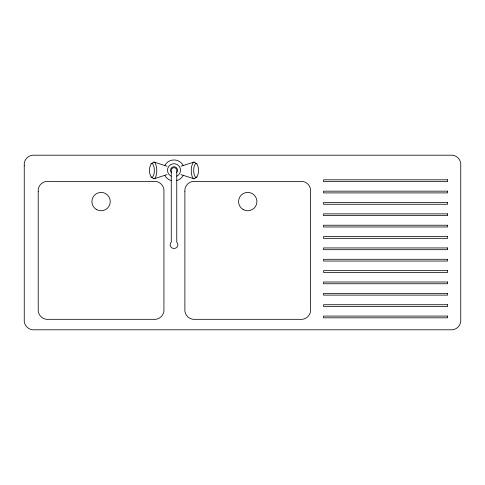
<?xml version="1.0" encoding="UTF-8"?>
<svg xmlns="http://www.w3.org/2000/svg" width="485" height="485" viewBox="0 0 485 485"><rect width="100%" height="100%" fill="white"/><g stroke="black" fill="none" stroke-linecap="round" stroke-linejoin="round"><path stroke-width="0.73" d="M171.266 176.194L171.266 242.251L170.69 242.918A3.662 3.662 0 0 0 170.69 246.659C172.096 249.084 175.934 249.084 177.34 246.659A3.662 3.662 0 0 0 177.34 242.918L176.764 242.251L176.764 169.938A2.795 2.795 0 0 0 171.266 169.938L171.266 176.194A6.548 6.548 0 0 1 168.877 166.197A6.548 6.548 0 0 1 179.159 166.197A6.548 6.548 0 0 1 176.764 176.194M166.998 166.222L153.909 162.045L151.12 163.863L149.871 166.937A19.079 19.079 0 0 0 149.871 173.921L151.12 176.989L153.909 178.807L166.998 174.63M181.032 174.63L194.127 178.807L196.91 176.989L198.165 173.921A19.079 19.079 0 0 0 198.165 166.937L196.91 163.863L194.127 162.045L181.032 166.222M151.12 163.863L151.938 163.445L152.757 163.863L154.006 166.937A19.079 19.079 0 0 1 154.006 173.921L152.757 176.989L151.938 177.413L151.12 176.989M153.909 178.807L154.885 178.304L155.752 176.849L156.388 174.618A22.892 22.892 0 0 0 156.388 166.234L154.885 162.548L153.909 162.045M194.127 162.045L193.145 162.548L191.642 166.234A22.892 22.892 0 0 0 191.642 174.618L192.284 176.849L193.145 178.304L194.127 178.807M196.91 176.989L196.098 177.413L195.279 176.989L194.024 173.921A19.079 19.079 0 0 1 194.024 166.937L195.279 163.863L196.098 163.445L196.91 163.863M171.266 172.399A3.492 3.492 0 0 1 171.654 167.689A3.492 3.492 0 0 1 176.382 167.689A3.492 3.492 0 0 1 176.764 172.399M183.269 175.34A10.476 10.476 0 0 1 176.764 180.535M171.266 180.535A10.476 10.476 0 0 1 164.767 175.34M164.767 165.512A10.476 10.476 0 0 1 183.269 165.512M24.25 165.47L24.25 319.324C23.504 325.32 28.73 330.546 34.726 329.8L450.274 329.8C456.27 330.546 461.496 325.32 460.75 319.324L460.75 165.676C461.496 159.68 456.27 154.454 450.274 155.2L34.726 155.2C28.827 154.472 23.583 159.529 24.25 165.47M38.218 191.66L38.218 308.848C37.472 314.844 42.698 320.07 48.694 319.324L153.454 319.324C159.45 320.07 164.676 314.844 163.93 308.848L163.93 191.866C164.676 185.87 159.45 180.644 153.454 181.39L48.694 181.39C42.795 180.662 37.551 185.719 38.218 191.66M184.882 191.66L184.882 308.848C184.136 314.844 189.362 320.07 195.358 319.324L300.118 319.324C306.114 320.07 311.34 314.844 310.594 308.848L310.594 191.866C311.34 185.87 306.114 180.644 300.118 181.39L195.358 181.39C189.459 180.662 184.215 185.719 184.882 191.66M447.588 179.808L323.519 179.808L323.519 181.554L447.588 181.554L447.588 179.808M447.588 191.163L323.519 191.163L323.519 192.909L447.588 192.909L447.588 191.163M447.588 202.518L323.519 202.518L323.519 204.264L447.588 204.264L447.588 202.518M447.588 213.873L323.519 213.873L323.519 215.619L447.588 215.619L447.588 213.873M447.588 225.234L323.519 225.234L323.519 226.98L447.588 226.98L447.588 225.234M447.588 236.589L323.519 236.589L323.519 238.335L447.588 238.335L447.588 236.589M447.588 247.944L323.519 247.944L323.519 249.69L447.588 249.69L447.588 247.944M447.588 259.299L323.519 259.299L323.519 261.045L447.588 261.045L447.588 259.299M447.588 270.654L323.519 270.654L323.519 272.4L447.588 272.4L447.588 270.654M447.588 282.009L323.519 282.009L323.519 283.755L447.588 283.755L447.588 282.009M447.588 293.37L323.519 293.37L323.519 295.116L447.588 295.116L447.588 293.37M447.588 304.725L323.519 304.725L323.519 306.471L447.588 306.471L447.588 304.725M447.588 316.081L323.519 316.081L323.519 317.827L447.588 317.827L447.588 316.081M96.485 209.532A9.179 9.179 0 0 0 110.253 201.584A9.179 9.179 0 0 0 96.485 193.636A9.179 9.179 0 0 0 96.485 209.532M243.149 209.532A9.179 9.179 0 0 0 256.917 201.584A9.179 9.179 0 0 0 243.149 193.636A9.179 9.179 0 0 0 243.149 209.532"/></g></svg>
